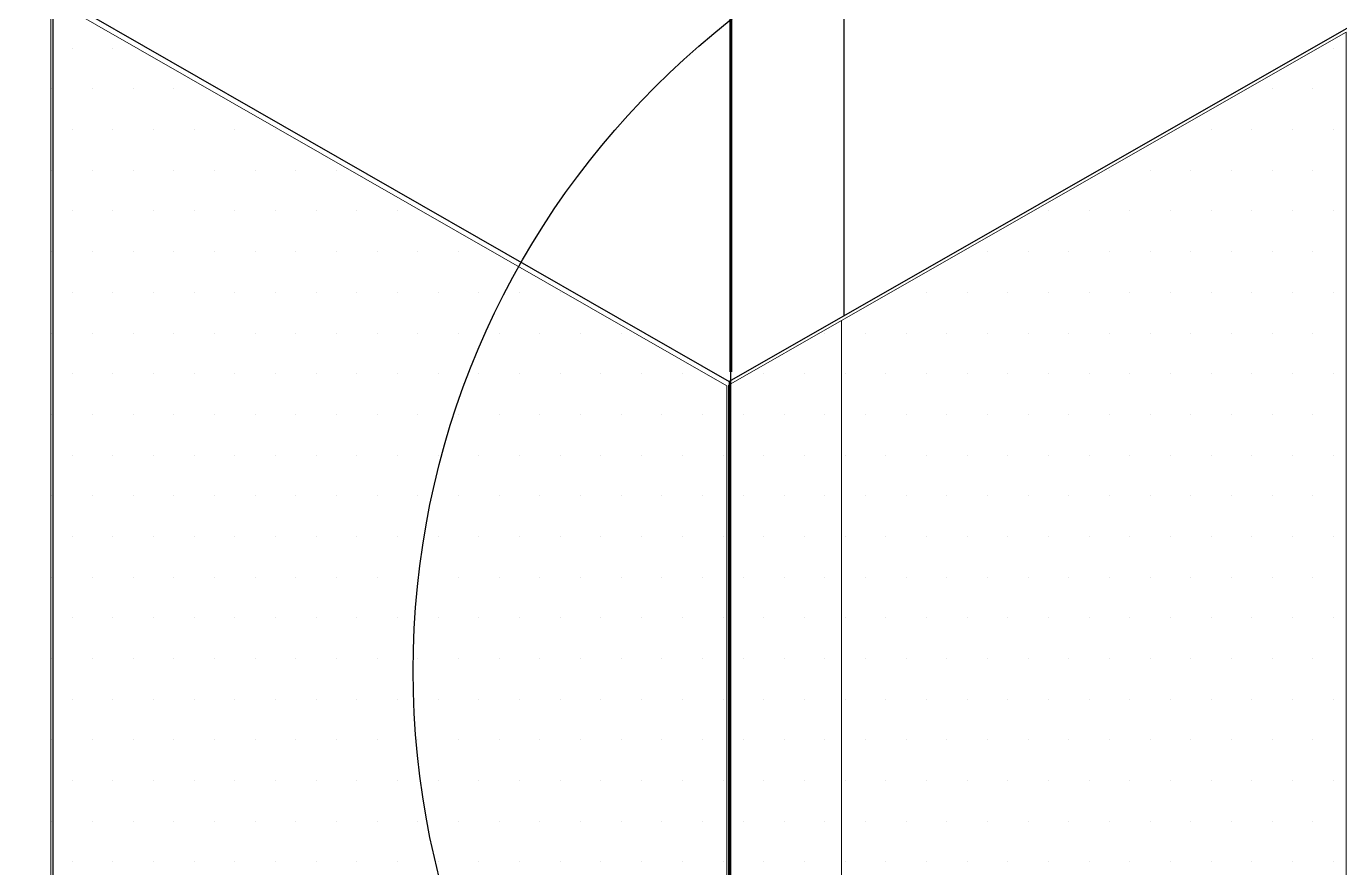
# Model space of a CAD drawing. Header units: inches. Extents: x -24 to 76, y -57 to 19.
# Drawn here: x 4.074 to 4.679, y 10.126 to 10.514 of the extents above; entities that cross this region are included whole.
import ezdxf

# ---------------------------------------------------------------- set-up
doc = ezdxf.new("R2010")
doc.units = ezdxf.units.IN
doc.header["$MEASUREMENT"] = 0
for name, color, linetype, lineweight in [('.ATI-HATCH', 7, 'Continuous', 0), ('G-ANNO-TTLB', 7, 'Continuous', 0), ('TYVEK', 7, 'Continuous', 0)]:
    doc.layers.add(name, color=color, linetype=linetype, lineweight=lineweight)

# ---------------------------------------------------------------- blocks, each defined once
blk = doc.blocks.new('Block_493')
at = {"layer": '.ATI-HATCH'}
for points, knots in [([(4.40934, 9.94754), (4.40934, 9.94754), (4.40125, 9.95503), (4.40125, 9.95503), (4.40125, 9.95503), (4.39761, 9.95714), (4.39761, 9.95714), (4.39761, 9.95714), (4.39761, 9.96313), (4.39761, 9.96313), (4.39761, 9.96313), (4.39686, 9.96918), (4.39686, 9.96918), (4.39686, 9.96918), (4.39686, 10.34804), (4.39686, 10.34804), (4.39686, 10.34804), (4.08529, 10.52667), (4.08529, 10.52667), (4.08529, 10.52667), (4.08529, 9.92103), (4.08529, 9.92103), (4.08529, 9.92103), (4.21011, 9.70463), (4.21011, 9.70463), (4.21011, 9.70463), (4.76972, 9.3809), (4.76972, 9.3809), (4.76972, 9.3809), (4.76972, 9.73907), (4.76972, 9.73907), (4.76972, 9.73907), (4.40934, 9.94754), (4.40934, 9.94754)], [0, 0, 0, 0, 1, 1, 1, 2, 2, 2, 3, 3, 3, 4, 4, 4, 5, 5, 5, 6, 6, 6, 7, 7, 7, 8, 8, 8, 9, 9, 9, 10, 10, 10, 11, 11, 11, 11]), ([(4.68229, 10.3379), (4.68229, 10.3379), (4.68229, 10.51117), (4.68229, 10.51117), (4.68229, 10.51117), (4.44975, 10.37827), (4.44975, 10.37827), (4.44975, 10.37827), (4.44975, 9.98694), (4.44975, 9.98694), (4.44975, 9.98694), (4.68229, 10.1212), (4.68229, 10.1212), (4.68229, 10.1212), (4.68229, 10.2279), (4.68229, 10.2279), (4.68229, 10.2279), (4.68229, 10.3379), (4.68229, 10.3379)], [0, 0, 0, 0, 1, 1, 1, 2, 2, 2, 3, 3, 3, 4, 4, 4, 5, 5, 5, 6, 6, 6, 6]), ([(4.44975, 10.37827), (4.44975, 10.37827), (4.39761, 10.34847), (4.39761, 10.34847), (4.39761, 10.34847), (4.39761, 9.96313), (4.39761, 9.96313), (4.39761, 9.96313), (4.39941, 9.95818), (4.39941, 9.95818), (4.39941, 9.95818), (4.44975, 9.98694), (4.44975, 9.98694), (4.44975, 9.98694), (4.44975, 10.37827), (4.44975, 10.37827)], [0, 0, 0, 0, 1, 1, 1, 2, 2, 2, 3, 3, 3, 4, 4, 4, 5, 5, 5, 5])]:
    blk.add_open_spline(points, degree=3, knots=knots, dxfattribs=at)
at = {"layer": '.ATI-HATCH', "color": 243, "lineweight": 0, "true_color": 0xcc667f}
for points in [[(4.09512, 10.50369), (4.09512, 10.50369), (4.09512, 10.50369), (4.09512, 10.50369)], [(4.11387, 10.50369), (4.11387, 10.50369), (4.11387, 10.50369), (4.11387, 10.50369)], [(4.67637, 10.50369), (4.67637, 10.50369), (4.67637, 10.50369), (4.67637, 10.50369)], [(4.08575, 10.48494), (4.08575, 10.48494), (4.08575, 10.48494), (4.08575, 10.48494)], [(4.1045, 10.48494), (4.1045, 10.48494), (4.1045, 10.48494), (4.1045, 10.48494)], [(4.12325, 10.48494), (4.12325, 10.48494), (4.12325, 10.48494), (4.12325, 10.48494)], [(4.142, 10.48494), (4.142, 10.48494), (4.142, 10.48494), (4.142, 10.48494)], [(4.64825, 10.48494), (4.64825, 10.48494), (4.64825, 10.48494), (4.64825, 10.48494)], [(4.667, 10.48494), (4.667, 10.48494), (4.667, 10.48494), (4.667, 10.48494)], [(4.09512, 10.46619), (4.09512, 10.46619), (4.09512, 10.46619), (4.09512, 10.46619)], [(4.11387, 10.46619), (4.11387, 10.46619), (4.11387, 10.46619), (4.11387, 10.46619)], [(4.13262, 10.46619), (4.13262, 10.46619), (4.13262, 10.46619), (4.13262, 10.46619)], [(4.15137, 10.46619), (4.15137, 10.46619), (4.15137, 10.46619), (4.15137, 10.46619)], [(4.17012, 10.46619), (4.17012, 10.46619), (4.17012, 10.46619), (4.17012, 10.46619)], [(4.18887, 10.46619), (4.18887, 10.46619), (4.18887, 10.46619), (4.18887, 10.46619)], [(4.62012, 10.46619), (4.62012, 10.46619), (4.62012, 10.46619), (4.62012, 10.46619)], [(4.63887, 10.46619), (4.63887, 10.46619), (4.63887, 10.46619), (4.63887, 10.46619)], [(4.65762, 10.46619), (4.65762, 10.46619), (4.65762, 10.46619), (4.65762, 10.46619)], [(4.67637, 10.46619), (4.67637, 10.46619), (4.67637, 10.46619), (4.67637, 10.46619)], [(4.08575, 10.44744), (4.08575, 10.44744), (4.08575, 10.44744), (4.08575, 10.44744)], [(4.1045, 10.44744), (4.1045, 10.44744), (4.1045, 10.44744), (4.1045, 10.44744)], [(4.12325, 10.44744), (4.12325, 10.44744), (4.12325, 10.44744), (4.12325, 10.44744)], [(4.142, 10.44744), (4.142, 10.44744), (4.142, 10.44744), (4.142, 10.44744)], [(4.16075, 10.44744), (4.16075, 10.44744), (4.16075, 10.44744), (4.16075, 10.44744)], [(4.1795, 10.44744), (4.1795, 10.44744), (4.1795, 10.44744), (4.1795, 10.44744)], [(4.19825, 10.44744), (4.19825, 10.44744), (4.19825, 10.44744), (4.19825, 10.44744)], [(4.217, 10.44744), (4.217, 10.44744), (4.217, 10.44744), (4.217, 10.44744)], [(4.57325, 10.44744), (4.57325, 10.44744), (4.57325, 10.44744), (4.57325, 10.44744)], [(4.592, 10.44744), (4.592, 10.44744), (4.592, 10.44744), (4.592, 10.44744)], [(4.61075, 10.44744), (4.61075, 10.44744), (4.61075, 10.44744), (4.61075, 10.44744)], [(4.6295, 10.44744), (4.6295, 10.44744), (4.6295, 10.44744), (4.6295, 10.44744)], [(4.64825, 10.44744), (4.64825, 10.44744), (4.64825, 10.44744), (4.64825, 10.44744)], [(4.667, 10.44744), (4.667, 10.44744), (4.667, 10.44744), (4.667, 10.44744)], [(4.09512, 10.42869), (4.09512, 10.42869), (4.09512, 10.42869), (4.09512, 10.42869)], [(4.11387, 10.42869), (4.11387, 10.42869), (4.11387, 10.42869), (4.11387, 10.42869)], [(4.13262, 10.42869), (4.13262, 10.42869), (4.13262, 10.42869), (4.13262, 10.42869)], [(4.15137, 10.42869), (4.15137, 10.42869), (4.15137, 10.42869), (4.15137, 10.42869)], [(4.17012, 10.42869), (4.17012, 10.42869), (4.17012, 10.42869), (4.17012, 10.42869)], [(4.18887, 10.42869), (4.18887, 10.42869), (4.18887, 10.42869), (4.18887, 10.42869)], [(4.20762, 10.42869), (4.20762, 10.42869), (4.20762, 10.42869), (4.20762, 10.42869)], [(4.22637, 10.42869), (4.22637, 10.42869), (4.22637, 10.42869), (4.22637, 10.42869)], [(4.24512, 10.42869), (4.24512, 10.42869), (4.24512, 10.42869), (4.24512, 10.42869)], [(4.54512, 10.42869), (4.54512, 10.42869), (4.54512, 10.42869), (4.54512, 10.42869)], [(4.56387, 10.42869), (4.56387, 10.42869), (4.56387, 10.42869), (4.56387, 10.42869)], [(4.58262, 10.42869), (4.58262, 10.42869), (4.58262, 10.42869), (4.58262, 10.42869)], [(4.60137, 10.42869), (4.60137, 10.42869), (4.60137, 10.42869), (4.60137, 10.42869)], [(4.62012, 10.42869), (4.62012, 10.42869), (4.62012, 10.42869), (4.62012, 10.42869)], [(4.63887, 10.42869), (4.63887, 10.42869), (4.63887, 10.42869), (4.63887, 10.42869)], [(4.65762, 10.42869), (4.65762, 10.42869), (4.65762, 10.42869), (4.65762, 10.42869)], [(4.67637, 10.42869), (4.67637, 10.42869), (4.67637, 10.42869), (4.67637, 10.42869)], [(4.08575, 10.40994), (4.08575, 10.40994), (4.08575, 10.40994), (4.08575, 10.40994)], [(4.1045, 10.40994), (4.1045, 10.40994), (4.1045, 10.40994), (4.1045, 10.40994)], [(4.12325, 10.40994), (4.12325, 10.40994), (4.12325, 10.40994), (4.12325, 10.40994)], [(4.142, 10.40994), (4.142, 10.40994), (4.142, 10.40994), (4.142, 10.40994)], [(4.16075, 10.40994), (4.16075, 10.40994), (4.16075, 10.40994), (4.16075, 10.40994)], [(4.1795, 10.40994), (4.1795, 10.40994), (4.1795, 10.40994), (4.1795, 10.40994)], [(4.19825, 10.40994), (4.19825, 10.40994), (4.19825, 10.40994), (4.19825, 10.40994)], [(4.217, 10.40994), (4.217, 10.40994), (4.217, 10.40994), (4.217, 10.40994)], [(4.23575, 10.40994), (4.23575, 10.40994), (4.23575, 10.40994), (4.23575, 10.40994)], [(4.2545, 10.40994), (4.2545, 10.40994), (4.2545, 10.40994), (4.2545, 10.40994)], [(4.27325, 10.40994), (4.27325, 10.40994), (4.27325, 10.40994), (4.27325, 10.40994)], [(4.517, 10.40994), (4.517, 10.40994), (4.517, 10.40994), (4.517, 10.40994)], [(4.53575, 10.40994), (4.53575, 10.40994), (4.53575, 10.40994), (4.53575, 10.40994)], [(4.5545, 10.40994), (4.5545, 10.40994), (4.5545, 10.40994), (4.5545, 10.40994)], [(4.57325, 10.40994), (4.57325, 10.40994), (4.57325, 10.40994), (4.57325, 10.40994)], [(4.592, 10.40994), (4.592, 10.40994), (4.592, 10.40994), (4.592, 10.40994)], [(4.61075, 10.40994), (4.61075, 10.40994), (4.61075, 10.40994), (4.61075, 10.40994)], [(4.6295, 10.40994), (4.6295, 10.40994), (4.6295, 10.40994), (4.6295, 10.40994)], [(4.64825, 10.40994), (4.64825, 10.40994), (4.64825, 10.40994), (4.64825, 10.40994)], [(4.667, 10.40994), (4.667, 10.40994), (4.667, 10.40994), (4.667, 10.40994)], [(4.09512, 10.39119), (4.09512, 10.39119), (4.09512, 10.39119), (4.09512, 10.39119)], [(4.11387, 10.39119), (4.11387, 10.39119), (4.11387, 10.39119), (4.11387, 10.39119)], [(4.13262, 10.39119), (4.13262, 10.39119), (4.13262, 10.39119), (4.13262, 10.39119)], [(4.15137, 10.39119), (4.15137, 10.39119), (4.15137, 10.39119), (4.15137, 10.39119)], [(4.17012, 10.39119), (4.17012, 10.39119), (4.17012, 10.39119), (4.17012, 10.39119)], [(4.18887, 10.39119), (4.18887, 10.39119), (4.18887, 10.39119), (4.18887, 10.39119)], [(4.20762, 10.39119), (4.20762, 10.39119), (4.20762, 10.39119), (4.20762, 10.39119)], [(4.22637, 10.39119), (4.22637, 10.39119), (4.22637, 10.39119), (4.22637, 10.39119)], [(4.24512, 10.39119), (4.24512, 10.39119), (4.24512, 10.39119), (4.24512, 10.39119)], [(4.26387, 10.39119), (4.26387, 10.39119), (4.26387, 10.39119), (4.26387, 10.39119)], [(4.28262, 10.39119), (4.28262, 10.39119), (4.28262, 10.39119), (4.28262, 10.39119)], [(4.30137, 10.39119), (4.30137, 10.39119), (4.30137, 10.39119), (4.30137, 10.39119)], [(4.32012, 10.39119), (4.32012, 10.39119), (4.32012, 10.39119), (4.32012, 10.39119)], [(4.48887, 10.39119), (4.48887, 10.39119), (4.48887, 10.39119), (4.48887, 10.39119)], [(4.50762, 10.39119), (4.50762, 10.39119), (4.50762, 10.39119), (4.50762, 10.39119)], [(4.52637, 10.39119), (4.52637, 10.39119), (4.52637, 10.39119), (4.52637, 10.39119)], [(4.54512, 10.39119), (4.54512, 10.39119), (4.54512, 10.39119), (4.54512, 10.39119)], [(4.56387, 10.39119), (4.56387, 10.39119), (4.56387, 10.39119), (4.56387, 10.39119)], [(4.58262, 10.39119), (4.58262, 10.39119), (4.58262, 10.39119), (4.58262, 10.39119)], [(4.60137, 10.39119), (4.60137, 10.39119), (4.60137, 10.39119), (4.60137, 10.39119)], [(4.62012, 10.39119), (4.62012, 10.39119), (4.62012, 10.39119), (4.62012, 10.39119)], [(4.63887, 10.39119), (4.63887, 10.39119), (4.63887, 10.39119), (4.63887, 10.39119)], [(4.65762, 10.39119), (4.65762, 10.39119), (4.65762, 10.39119), (4.65762, 10.39119)], [(4.67637, 10.39119), (4.67637, 10.39119), (4.67637, 10.39119), (4.67637, 10.39119)], [(4.08575, 10.37244), (4.08575, 10.37244), (4.08575, 10.37244), (4.08575, 10.37244)], [(4.1045, 10.37244), (4.1045, 10.37244), (4.1045, 10.37244), (4.1045, 10.37244)], [(4.12325, 10.37244), (4.12325, 10.37244), (4.12325, 10.37244), (4.12325, 10.37244)], [(4.142, 10.37244), (4.142, 10.37244), (4.142, 10.37244), (4.142, 10.37244)], [(4.16075, 10.37244), (4.16075, 10.37244), (4.16075, 10.37244), (4.16075, 10.37244)], [(4.1795, 10.37244), (4.1795, 10.37244), (4.1795, 10.37244), (4.1795, 10.37244)], [(4.19825, 10.37244), (4.19825, 10.37244), (4.19825, 10.37244), (4.19825, 10.37244)], [(4.217, 10.37244), (4.217, 10.37244), (4.217, 10.37244), (4.217, 10.37244)], [(4.23575, 10.37244), (4.23575, 10.37244), (4.23575, 10.37244), (4.23575, 10.37244)], [(4.2545, 10.37244), (4.2545, 10.37244), (4.2545, 10.37244), (4.2545, 10.37244)], [(4.27325, 10.37244), (4.27325, 10.37244), (4.27325, 10.37244), (4.27325, 10.37244)], [(4.292, 10.37244), (4.292, 10.37244), (4.292, 10.37244), (4.292, 10.37244)], [(4.31075, 10.37244), (4.31075, 10.37244), (4.31075, 10.37244), (4.31075, 10.37244)], [(4.3295, 10.37244), (4.3295, 10.37244), (4.3295, 10.37244), (4.3295, 10.37244)], [(4.34825, 10.37244), (4.34825, 10.37244), (4.34825, 10.37244), (4.34825, 10.37244)], [(4.442, 10.37244), (4.442, 10.37244), (4.442, 10.37244), (4.442, 10.37244)], [(4.46075, 10.37244), (4.46075, 10.37244), (4.46075, 10.37244), (4.46075, 10.37244)], [(4.4795, 10.37244), (4.4795, 10.37244), (4.4795, 10.37244), (4.4795, 10.37244)], [(4.49825, 10.37244), (4.49825, 10.37244), (4.49825, 10.37244), (4.49825, 10.37244)], [(4.517, 10.37244), (4.517, 10.37244), (4.517, 10.37244), (4.517, 10.37244)], [(4.53575, 10.37244), (4.53575, 10.37244), (4.53575, 10.37244), (4.53575, 10.37244)], [(4.5545, 10.37244), (4.5545, 10.37244), (4.5545, 10.37244), (4.5545, 10.37244)], [(4.57325, 10.37244), (4.57325, 10.37244), (4.57325, 10.37244), (4.57325, 10.37244)], [(4.592, 10.37244), (4.592, 10.37244), (4.592, 10.37244), (4.592, 10.37244)], [(4.61075, 10.37244), (4.61075, 10.37244), (4.61075, 10.37244), (4.61075, 10.37244)], [(4.6295, 10.37244), (4.6295, 10.37244), (4.6295, 10.37244), (4.6295, 10.37244)], [(4.64825, 10.37244), (4.64825, 10.37244), (4.64825, 10.37244), (4.64825, 10.37244)], [(4.667, 10.37244), (4.667, 10.37244), (4.667, 10.37244), (4.667, 10.37244)], [(4.09512, 10.35369), (4.09512, 10.35369), (4.09512, 10.35369), (4.09512, 10.35369)], [(4.11387, 10.35369), (4.11387, 10.35369), (4.11387, 10.35369), (4.11387, 10.35369)], [(4.13262, 10.35369), (4.13262, 10.35369), (4.13262, 10.35369), (4.13262, 10.35369)], [(4.15137, 10.35369), (4.15137, 10.35369), (4.15137, 10.35369), (4.15137, 10.35369)], [(4.17012, 10.35369), (4.17012, 10.35369), (4.17012, 10.35369), (4.17012, 10.35369)], [(4.18887, 10.35369), (4.18887, 10.35369), (4.18887, 10.35369), (4.18887, 10.35369)], [(4.20762, 10.35369), (4.20762, 10.35369), (4.20762, 10.35369), (4.20762, 10.35369)], [(4.22637, 10.35369), (4.22637, 10.35369), (4.22637, 10.35369), (4.22637, 10.35369)], [(4.24512, 10.35369), (4.24512, 10.35369), (4.24512, 10.35369), (4.24512, 10.35369)], [(4.26387, 10.35369), (4.26387, 10.35369), (4.26387, 10.35369), (4.26387, 10.35369)], [(4.28262, 10.35369), (4.28262, 10.35369), (4.28262, 10.35369), (4.28262, 10.35369)], [(4.30137, 10.35369), (4.30137, 10.35369), (4.30137, 10.35369), (4.30137, 10.35369)], [(4.32012, 10.35369), (4.32012, 10.35369), (4.32012, 10.35369), (4.32012, 10.35369)], [(4.33887, 10.35369), (4.33887, 10.35369), (4.33887, 10.35369), (4.33887, 10.35369)], [(4.35762, 10.35369), (4.35762, 10.35369), (4.35762, 10.35369), (4.35762, 10.35369)], [(4.37637, 10.35369), (4.37637, 10.35369), (4.37637, 10.35369), (4.37637, 10.35369)], [(4.41387, 10.35369), (4.41387, 10.35369), (4.41387, 10.35369), (4.41387, 10.35369)], [(4.43262, 10.35369), (4.43262, 10.35369), (4.43262, 10.35369), (4.43262, 10.35369)], [(4.45137, 10.35369), (4.45137, 10.35369), (4.45137, 10.35369), (4.45137, 10.35369)], [(4.47012, 10.35369), (4.47012, 10.35369), (4.47012, 10.35369), (4.47012, 10.35369)], [(4.48887, 10.35369), (4.48887, 10.35369), (4.48887, 10.35369), (4.48887, 10.35369)], [(4.50762, 10.35369), (4.50762, 10.35369), (4.50762, 10.35369), (4.50762, 10.35369)], [(4.52637, 10.35369), (4.52637, 10.35369), (4.52637, 10.35369), (4.52637, 10.35369)], [(4.54512, 10.35369), (4.54512, 10.35369), (4.54512, 10.35369), (4.54512, 10.35369)], [(4.56387, 10.35369), (4.56387, 10.35369), (4.56387, 10.35369), (4.56387, 10.35369)], [(4.58262, 10.35369), (4.58262, 10.35369), (4.58262, 10.35369), (4.58262, 10.35369)], [(4.60137, 10.35369), (4.60137, 10.35369), (4.60137, 10.35369), (4.60137, 10.35369)], [(4.62012, 10.35369), (4.62012, 10.35369), (4.62012, 10.35369), (4.62012, 10.35369)], [(4.63887, 10.35369), (4.63887, 10.35369), (4.63887, 10.35369), (4.63887, 10.35369)], [(4.65762, 10.35369), (4.65762, 10.35369), (4.65762, 10.35369), (4.65762, 10.35369)], [(4.67637, 10.35369), (4.67637, 10.35369), (4.67637, 10.35369), (4.67637, 10.35369)], [(4.08575, 10.33494), (4.08575, 10.33494), (4.08575, 10.33494), (4.08575, 10.33494)], [(4.1045, 10.33494), (4.1045, 10.33494), (4.1045, 10.33494), (4.1045, 10.33494)], [(4.12325, 10.33494), (4.12325, 10.33494), (4.12325, 10.33494), (4.12325, 10.33494)], [(4.142, 10.33494), (4.142, 10.33494), (4.142, 10.33494), (4.142, 10.33494)], [(4.16075, 10.33494), (4.16075, 10.33494), (4.16075, 10.33494), (4.16075, 10.33494)], [(4.1795, 10.33494), (4.1795, 10.33494), (4.1795, 10.33494), (4.1795, 10.33494)], [(4.19825, 10.33494), (4.19825, 10.33494), (4.19825, 10.33494), (4.19825, 10.33494)], [(4.217, 10.33494), (4.217, 10.33494), (4.217, 10.33494), (4.217, 10.33494)], [(4.23575, 10.33494), (4.23575, 10.33494), (4.23575, 10.33494), (4.23575, 10.33494)], [(4.2545, 10.33494), (4.2545, 10.33494), (4.2545, 10.33494), (4.2545, 10.33494)], [(4.27325, 10.33494), (4.27325, 10.33494), (4.27325, 10.33494), (4.27325, 10.33494)], [(4.292, 10.33494), (4.292, 10.33494), (4.292, 10.33494), (4.292, 10.33494)], [(4.31075, 10.33494), (4.31075, 10.33494), (4.31075, 10.33494), (4.31075, 10.33494)], [(4.3295, 10.33494), (4.3295, 10.33494), (4.3295, 10.33494), (4.3295, 10.33494)], [(4.34825, 10.33494), (4.34825, 10.33494), (4.34825, 10.33494), (4.34825, 10.33494)], [(4.367, 10.33494), (4.367, 10.33494), (4.367, 10.33494), (4.367, 10.33494)], [(4.38575, 10.33494), (4.38575, 10.33494), (4.38575, 10.33494), (4.38575, 10.33494)], [(4.4045, 10.33494), (4.4045, 10.33494), (4.4045, 10.33494), (4.4045, 10.33494)], [(4.42325, 10.33494), (4.42325, 10.33494), (4.42325, 10.33494), (4.42325, 10.33494)], [(4.442, 10.33494), (4.442, 10.33494), (4.442, 10.33494), (4.442, 10.33494)], [(4.46075, 10.33494), (4.46075, 10.33494), (4.46075, 10.33494), (4.46075, 10.33494)], [(4.4795, 10.33494), (4.4795, 10.33494), (4.4795, 10.33494), (4.4795, 10.33494)], [(4.49825, 10.33494), (4.49825, 10.33494), (4.49825, 10.33494), (4.49825, 10.33494)], [(4.517, 10.33494), (4.517, 10.33494), (4.517, 10.33494), (4.517, 10.33494)], [(4.53575, 10.33494), (4.53575, 10.33494), (4.53575, 10.33494), (4.53575, 10.33494)], [(4.5545, 10.33494), (4.5545, 10.33494), (4.5545, 10.33494), (4.5545, 10.33494)], [(4.57325, 10.33494), (4.57325, 10.33494), (4.57325, 10.33494), (4.57325, 10.33494)], [(4.592, 10.33494), (4.592, 10.33494), (4.592, 10.33494), (4.592, 10.33494)], [(4.61075, 10.33494), (4.61075, 10.33494), (4.61075, 10.33494), (4.61075, 10.33494)], [(4.6295, 10.33494), (4.6295, 10.33494), (4.6295, 10.33494), (4.6295, 10.33494)], [(4.64825, 10.33494), (4.64825, 10.33494), (4.64825, 10.33494), (4.64825, 10.33494)], [(4.667, 10.33494), (4.667, 10.33494), (4.667, 10.33494), (4.667, 10.33494)], [(4.09512, 10.31619), (4.09512, 10.31619), (4.09512, 10.31619), (4.09512, 10.31619)], [(4.11387, 10.31619), (4.11387, 10.31619), (4.11387, 10.31619), (4.11387, 10.31619)], [(4.13262, 10.31619), (4.13262, 10.31619), (4.13262, 10.31619), (4.13262, 10.31619)], [(4.15137, 10.31619), (4.15137, 10.31619), (4.15137, 10.31619), (4.15137, 10.31619)], [(4.17012, 10.31619), (4.17012, 10.31619), (4.17012, 10.31619), (4.17012, 10.31619)], [(4.18887, 10.31619), (4.18887, 10.31619), (4.18887, 10.31619), (4.18887, 10.31619)], [(4.20762, 10.31619), (4.20762, 10.31619), (4.20762, 10.31619), (4.20762, 10.31619)], [(4.22637, 10.31619), (4.22637, 10.31619), (4.22637, 10.31619), (4.22637, 10.31619)], [(4.24512, 10.31619), (4.24512, 10.31619), (4.24512, 10.31619), (4.24512, 10.31619)], [(4.26387, 10.31619), (4.26387, 10.31619), (4.26387, 10.31619), (4.26387, 10.31619)], [(4.28262, 10.31619), (4.28262, 10.31619), (4.28262, 10.31619), (4.28262, 10.31619)], [(4.30137, 10.31619), (4.30137, 10.31619), (4.30137, 10.31619), (4.30137, 10.31619)], [(4.32012, 10.31619), (4.32012, 10.31619), (4.32012, 10.31619), (4.32012, 10.31619)], [(4.33887, 10.31619), (4.33887, 10.31619), (4.33887, 10.31619), (4.33887, 10.31619)], [(4.35762, 10.31619), (4.35762, 10.31619), (4.35762, 10.31619), (4.35762, 10.31619)], [(4.37637, 10.31619), (4.37637, 10.31619), (4.37637, 10.31619), (4.37637, 10.31619)], [(4.39512, 10.31619), (4.39512, 10.31619), (4.39512, 10.31619), (4.39512, 10.31619)], [(4.41387, 10.31619), (4.41387, 10.31619), (4.41387, 10.31619), (4.41387, 10.31619)], [(4.43262, 10.31619), (4.43262, 10.31619), (4.43262, 10.31619), (4.43262, 10.31619)], [(4.45137, 10.31619), (4.45137, 10.31619), (4.45137, 10.31619), (4.45137, 10.31619)], [(4.47012, 10.31619), (4.47012, 10.31619), (4.47012, 10.31619), (4.47012, 10.31619)], [(4.48887, 10.31619), (4.48887, 10.31619), (4.48887, 10.31619), (4.48887, 10.31619)], [(4.50762, 10.31619), (4.50762, 10.31619), (4.50762, 10.31619), (4.50762, 10.31619)], [(4.52637, 10.31619), (4.52637, 10.31619), (4.52637, 10.31619), (4.52637, 10.31619)], [(4.54512, 10.31619), (4.54512, 10.31619), (4.54512, 10.31619), (4.54512, 10.31619)], [(4.56387, 10.31619), (4.56387, 10.31619), (4.56387, 10.31619), (4.56387, 10.31619)], [(4.58262, 10.31619), (4.58262, 10.31619), (4.58262, 10.31619), (4.58262, 10.31619)], [(4.60137, 10.31619), (4.60137, 10.31619), (4.60137, 10.31619), (4.60137, 10.31619)], [(4.62012, 10.31619), (4.62012, 10.31619), (4.62012, 10.31619), (4.62012, 10.31619)], [(4.63887, 10.31619), (4.63887, 10.31619), (4.63887, 10.31619), (4.63887, 10.31619)], [(4.65762, 10.31619), (4.65762, 10.31619), (4.65762, 10.31619), (4.65762, 10.31619)], [(4.67637, 10.31619), (4.67637, 10.31619), (4.67637, 10.31619), (4.67637, 10.31619)], [(4.08575, 10.29744), (4.08575, 10.29744), (4.08575, 10.29744), (4.08575, 10.29744)], [(4.1045, 10.29744), (4.1045, 10.29744), (4.1045, 10.29744), (4.1045, 10.29744)], [(4.12325, 10.29744), (4.12325, 10.29744), (4.12325, 10.29744), (4.12325, 10.29744)], [(4.142, 10.29744), (4.142, 10.29744), (4.142, 10.29744), (4.142, 10.29744)], [(4.16075, 10.29744), (4.16075, 10.29744), (4.16075, 10.29744), (4.16075, 10.29744)], [(4.1795, 10.29744), (4.1795, 10.29744), (4.1795, 10.29744), (4.1795, 10.29744)], [(4.19825, 10.29744), (4.19825, 10.29744), (4.19825, 10.29744), (4.19825, 10.29744)], [(4.217, 10.29744), (4.217, 10.29744), (4.217, 10.29744), (4.217, 10.29744)], [(4.23575, 10.29744), (4.23575, 10.29744), (4.23575, 10.29744), (4.23575, 10.29744)], [(4.2545, 10.29744), (4.2545, 10.29744), (4.2545, 10.29744), (4.2545, 10.29744)], [(4.27325, 10.29744), (4.27325, 10.29744), (4.27325, 10.29744), (4.27325, 10.29744)], [(4.292, 10.29744), (4.292, 10.29744), (4.292, 10.29744), (4.292, 10.29744)], [(4.31075, 10.29744), (4.31075, 10.29744), (4.31075, 10.29744), (4.31075, 10.29744)], [(4.3295, 10.29744), (4.3295, 10.29744), (4.3295, 10.29744), (4.3295, 10.29744)], [(4.34825, 10.29744), (4.34825, 10.29744), (4.34825, 10.29744), (4.34825, 10.29744)], [(4.367, 10.29744), (4.367, 10.29744), (4.367, 10.29744), (4.367, 10.29744)], [(4.38575, 10.29744), (4.38575, 10.29744), (4.38575, 10.29744), (4.38575, 10.29744)], [(4.4045, 10.29744), (4.4045, 10.29744), (4.4045, 10.29744), (4.4045, 10.29744)], [(4.42325, 10.29744), (4.42325, 10.29744), (4.42325, 10.29744), (4.42325, 10.29744)], [(4.442, 10.29744), (4.442, 10.29744), (4.442, 10.29744), (4.442, 10.29744)], [(4.46075, 10.29744), (4.46075, 10.29744), (4.46075, 10.29744), (4.46075, 10.29744)], [(4.4795, 10.29744), (4.4795, 10.29744), (4.4795, 10.29744), (4.4795, 10.29744)], [(4.49825, 10.29744), (4.49825, 10.29744), (4.49825, 10.29744), (4.49825, 10.29744)], [(4.517, 10.29744), (4.517, 10.29744), (4.517, 10.29744), (4.517, 10.29744)], [(4.53575, 10.29744), (4.53575, 10.29744), (4.53575, 10.29744), (4.53575, 10.29744)], [(4.5545, 10.29744), (4.5545, 10.29744), (4.5545, 10.29744), (4.5545, 10.29744)], [(4.57325, 10.29744), (4.57325, 10.29744), (4.57325, 10.29744), (4.57325, 10.29744)], [(4.592, 10.29744), (4.592, 10.29744), (4.592, 10.29744), (4.592, 10.29744)], [(4.61075, 10.29744), (4.61075, 10.29744), (4.61075, 10.29744), (4.61075, 10.29744)], [(4.6295, 10.29744), (4.6295, 10.29744), (4.6295, 10.29744), (4.6295, 10.29744)], [(4.64825, 10.29744), (4.64825, 10.29744), (4.64825, 10.29744), (4.64825, 10.29744)], [(4.667, 10.29744), (4.667, 10.29744), (4.667, 10.29744), (4.667, 10.29744)], [(4.09512, 10.27869), (4.09512, 10.27869), (4.09512, 10.27869), (4.09512, 10.27869)], [(4.11387, 10.27869), (4.11387, 10.27869), (4.11387, 10.27869), (4.11387, 10.27869)], [(4.13262, 10.27869), (4.13262, 10.27869), (4.13262, 10.27869), (4.13262, 10.27869)], [(4.15137, 10.27869), (4.15137, 10.27869), (4.15137, 10.27869), (4.15137, 10.27869)], [(4.17012, 10.27869), (4.17012, 10.27869), (4.17012, 10.27869), (4.17012, 10.27869)], [(4.18887, 10.27869), (4.18887, 10.27869), (4.18887, 10.27869), (4.18887, 10.27869)], [(4.20762, 10.27869), (4.20762, 10.27869), (4.20762, 10.27869), (4.20762, 10.27869)], [(4.22637, 10.27869), (4.22637, 10.27869), (4.22637, 10.27869), (4.22637, 10.27869)], [(4.24512, 10.27869), (4.24512, 10.27869), (4.24512, 10.27869), (4.24512, 10.27869)], [(4.26387, 10.27869), (4.26387, 10.27869), (4.26387, 10.27869), (4.26387, 10.27869)], [(4.28262, 10.27869), (4.28262, 10.27869), (4.28262, 10.27869), (4.28262, 10.27869)], [(4.30137, 10.27869), (4.30137, 10.27869), (4.30137, 10.27869), (4.30137, 10.27869)], [(4.32012, 10.27869), (4.32012, 10.27869), (4.32012, 10.27869), (4.32012, 10.27869)], [(4.33887, 10.27869), (4.33887, 10.27869), (4.33887, 10.27869), (4.33887, 10.27869)], [(4.35762, 10.27869), (4.35762, 10.27869), (4.35762, 10.27869), (4.35762, 10.27869)], [(4.37637, 10.27869), (4.37637, 10.27869), (4.37637, 10.27869), (4.37637, 10.27869)], [(4.39512, 10.27869), (4.39512, 10.27869), (4.39512, 10.27869), (4.39512, 10.27869)], [(4.41387, 10.27869), (4.41387, 10.27869), (4.41387, 10.27869), (4.41387, 10.27869)], [(4.43262, 10.27869), (4.43262, 10.27869), (4.43262, 10.27869), (4.43262, 10.27869)], [(4.45137, 10.27869), (4.45137, 10.27869), (4.45137, 10.27869), (4.45137, 10.27869)], [(4.47012, 10.27869), (4.47012, 10.27869), (4.47012, 10.27869), (4.47012, 10.27869)], [(4.48887, 10.27869), (4.48887, 10.27869), (4.48887, 10.27869), (4.48887, 10.27869)], [(4.50762, 10.27869), (4.50762, 10.27869), (4.50762, 10.27869), (4.50762, 10.27869)], [(4.52637, 10.27869), (4.52637, 10.27869), (4.52637, 10.27869), (4.52637, 10.27869)], [(4.54512, 10.27869), (4.54512, 10.27869), (4.54512, 10.27869), (4.54512, 10.27869)], [(4.56387, 10.27869), (4.56387, 10.27869), (4.56387, 10.27869), (4.56387, 10.27869)], [(4.58262, 10.27869), (4.58262, 10.27869), (4.58262, 10.27869), (4.58262, 10.27869)], [(4.60137, 10.27869), (4.60137, 10.27869), (4.60137, 10.27869), (4.60137, 10.27869)], [(4.62012, 10.27869), (4.62012, 10.27869), (4.62012, 10.27869), (4.62012, 10.27869)], [(4.63887, 10.27869), (4.63887, 10.27869), (4.63887, 10.27869), (4.63887, 10.27869)], [(4.65762, 10.27869), (4.65762, 10.27869), (4.65762, 10.27869), (4.65762, 10.27869)], [(4.67637, 10.27869), (4.67637, 10.27869), (4.67637, 10.27869), (4.67637, 10.27869)], [(4.08575, 10.25994), (4.08575, 10.25994), (4.08575, 10.25994), (4.08575, 10.25994)], [(4.1045, 10.25994), (4.1045, 10.25994), (4.1045, 10.25994), (4.1045, 10.25994)], [(4.12325, 10.25994), (4.12325, 10.25994), (4.12325, 10.25994), (4.12325, 10.25994)], [(4.142, 10.25994), (4.142, 10.25994), (4.142, 10.25994), (4.142, 10.25994)], [(4.16075, 10.25994), (4.16075, 10.25994), (4.16075, 10.25994), (4.16075, 10.25994)], [(4.1795, 10.25994), (4.1795, 10.25994), (4.1795, 10.25994), (4.1795, 10.25994)], [(4.19825, 10.25994), (4.19825, 10.25994), (4.19825, 10.25994), (4.19825, 10.25994)], [(4.217, 10.25994), (4.217, 10.25994), (4.217, 10.25994), (4.217, 10.25994)], [(4.23575, 10.25994), (4.23575, 10.25994), (4.23575, 10.25994), (4.23575, 10.25994)], [(4.2545, 10.25994), (4.2545, 10.25994), (4.2545, 10.25994), (4.2545, 10.25994)], [(4.27325, 10.25994), (4.27325, 10.25994), (4.27325, 10.25994), (4.27325, 10.25994)], [(4.292, 10.25994), (4.292, 10.25994), (4.292, 10.25994), (4.292, 10.25994)], [(4.31075, 10.25994), (4.31075, 10.25994), (4.31075, 10.25994), (4.31075, 10.25994)], [(4.3295, 10.25994), (4.3295, 10.25994), (4.3295, 10.25994), (4.3295, 10.25994)], [(4.34825, 10.25994), (4.34825, 10.25994), (4.34825, 10.25994), (4.34825, 10.25994)], [(4.367, 10.25994), (4.367, 10.25994), (4.367, 10.25994), (4.367, 10.25994)], [(4.38575, 10.25994), (4.38575, 10.25994), (4.38575, 10.25994), (4.38575, 10.25994)], [(4.4045, 10.25994), (4.4045, 10.25994), (4.4045, 10.25994), (4.4045, 10.25994)], [(4.42325, 10.25994), (4.42325, 10.25994), (4.42325, 10.25994), (4.42325, 10.25994)], [(4.442, 10.25994), (4.442, 10.25994), (4.442, 10.25994), (4.442, 10.25994)], [(4.46075, 10.25994), (4.46075, 10.25994), (4.46075, 10.25994), (4.46075, 10.25994)], [(4.4795, 10.25994), (4.4795, 10.25994), (4.4795, 10.25994), (4.4795, 10.25994)], [(4.49825, 10.25994), (4.49825, 10.25994), (4.49825, 10.25994), (4.49825, 10.25994)], [(4.517, 10.25994), (4.517, 10.25994), (4.517, 10.25994), (4.517, 10.25994)], [(4.53575, 10.25994), (4.53575, 10.25994), (4.53575, 10.25994), (4.53575, 10.25994)], [(4.5545, 10.25994), (4.5545, 10.25994), (4.5545, 10.25994), (4.5545, 10.25994)], [(4.57325, 10.25994), (4.57325, 10.25994), (4.57325, 10.25994), (4.57325, 10.25994)], [(4.592, 10.25994), (4.592, 10.25994), (4.592, 10.25994), (4.592, 10.25994)], [(4.61075, 10.25994), (4.61075, 10.25994), (4.61075, 10.25994), (4.61075, 10.25994)], [(4.6295, 10.25994), (4.6295, 10.25994), (4.6295, 10.25994), (4.6295, 10.25994)], [(4.64825, 10.25994), (4.64825, 10.25994), (4.64825, 10.25994), (4.64825, 10.25994)], [(4.667, 10.25994), (4.667, 10.25994), (4.667, 10.25994), (4.667, 10.25994)], [(4.09512, 10.24119), (4.09512, 10.24119), (4.09512, 10.24119), (4.09512, 10.24119)], [(4.11387, 10.24119), (4.11387, 10.24119), (4.11387, 10.24119), (4.11387, 10.24119)], [(4.13262, 10.24119), (4.13262, 10.24119), (4.13262, 10.24119), (4.13262, 10.24119)], [(4.15137, 10.24119), (4.15137, 10.24119), (4.15137, 10.24119), (4.15137, 10.24119)], [(4.17012, 10.24119), (4.17012, 10.24119), (4.17012, 10.24119), (4.17012, 10.24119)], [(4.18887, 10.24119), (4.18887, 10.24119), (4.18887, 10.24119), (4.18887, 10.24119)], [(4.20762, 10.24119), (4.20762, 10.24119), (4.20762, 10.24119), (4.20762, 10.24119)], [(4.22637, 10.24119), (4.22637, 10.24119), (4.22637, 10.24119), (4.22637, 10.24119)], [(4.24512, 10.24119), (4.24512, 10.24119), (4.24512, 10.24119), (4.24512, 10.24119)], [(4.26387, 10.24119), (4.26387, 10.24119), (4.26387, 10.24119), (4.26387, 10.24119)], [(4.28262, 10.24119), (4.28262, 10.24119), (4.28262, 10.24119), (4.28262, 10.24119)], [(4.30137, 10.24119), (4.30137, 10.24119), (4.30137, 10.24119), (4.30137, 10.24119)], [(4.32012, 10.24119), (4.32012, 10.24119), (4.32012, 10.24119), (4.32012, 10.24119)], [(4.33887, 10.24119), (4.33887, 10.24119), (4.33887, 10.24119), (4.33887, 10.24119)], [(4.35762, 10.24119), (4.35762, 10.24119), (4.35762, 10.24119), (4.35762, 10.24119)], [(4.37637, 10.24119), (4.37637, 10.24119), (4.37637, 10.24119), (4.37637, 10.24119)], [(4.39512, 10.24119), (4.39512, 10.24119), (4.39512, 10.24119), (4.39512, 10.24119)], [(4.41387, 10.24119), (4.41387, 10.24119), (4.41387, 10.24119), (4.41387, 10.24119)], [(4.43262, 10.24119), (4.43262, 10.24119), (4.43262, 10.24119), (4.43262, 10.24119)], [(4.45137, 10.24119), (4.45137, 10.24119), (4.45137, 10.24119), (4.45137, 10.24119)], [(4.47012, 10.24119), (4.47012, 10.24119), (4.47012, 10.24119), (4.47012, 10.24119)], [(4.48887, 10.24119), (4.48887, 10.24119), (4.48887, 10.24119), (4.48887, 10.24119)], [(4.50762, 10.24119), (4.50762, 10.24119), (4.50762, 10.24119), (4.50762, 10.24119)], [(4.52637, 10.24119), (4.52637, 10.24119), (4.52637, 10.24119), (4.52637, 10.24119)], [(4.54512, 10.24119), (4.54512, 10.24119), (4.54512, 10.24119), (4.54512, 10.24119)], [(4.56387, 10.24119), (4.56387, 10.24119), (4.56387, 10.24119), (4.56387, 10.24119)], [(4.58262, 10.24119), (4.58262, 10.24119), (4.58262, 10.24119), (4.58262, 10.24119)], [(4.60137, 10.24119), (4.60137, 10.24119), (4.60137, 10.24119), (4.60137, 10.24119)], [(4.62012, 10.24119), (4.62012, 10.24119), (4.62012, 10.24119), (4.62012, 10.24119)], [(4.63887, 10.24119), (4.63887, 10.24119), (4.63887, 10.24119), (4.63887, 10.24119)], [(4.65762, 10.24119), (4.65762, 10.24119), (4.65762, 10.24119), (4.65762, 10.24119)], [(4.67637, 10.24119), (4.67637, 10.24119), (4.67637, 10.24119), (4.67637, 10.24119)], [(4.08575, 10.22244), (4.08575, 10.22244), (4.08575, 10.22244), (4.08575, 10.22244)], [(4.1045, 10.22244), (4.1045, 10.22244), (4.1045, 10.22244), (4.1045, 10.22244)], [(4.12325, 10.22244), (4.12325, 10.22244), (4.12325, 10.22244), (4.12325, 10.22244)], [(4.142, 10.22244), (4.142, 10.22244), (4.142, 10.22244), (4.142, 10.22244)], [(4.16075, 10.22244), (4.16075, 10.22244), (4.16075, 10.22244), (4.16075, 10.22244)], [(4.1795, 10.22244), (4.1795, 10.22244), (4.1795, 10.22244), (4.1795, 10.22244)], [(4.19825, 10.22244), (4.19825, 10.22244), (4.19825, 10.22244), (4.19825, 10.22244)], [(4.217, 10.22244), (4.217, 10.22244), (4.217, 10.22244), (4.217, 10.22244)], [(4.23575, 10.22244), (4.23575, 10.22244), (4.23575, 10.22244), (4.23575, 10.22244)], [(4.2545, 10.22244), (4.2545, 10.22244), (4.2545, 10.22244), (4.2545, 10.22244)], [(4.27325, 10.22244), (4.27325, 10.22244), (4.27325, 10.22244), (4.27325, 10.22244)], [(4.292, 10.22244), (4.292, 10.22244), (4.292, 10.22244), (4.292, 10.22244)], [(4.31075, 10.22244), (4.31075, 10.22244), (4.31075, 10.22244), (4.31075, 10.22244)], [(4.3295, 10.22244), (4.3295, 10.22244), (4.3295, 10.22244), (4.3295, 10.22244)], [(4.34825, 10.22244), (4.34825, 10.22244), (4.34825, 10.22244), (4.34825, 10.22244)], [(4.367, 10.22244), (4.367, 10.22244), (4.367, 10.22244), (4.367, 10.22244)], [(4.38575, 10.22244), (4.38575, 10.22244), (4.38575, 10.22244), (4.38575, 10.22244)], [(4.4045, 10.22244), (4.4045, 10.22244), (4.4045, 10.22244), (4.4045, 10.22244)], [(4.42325, 10.22244), (4.42325, 10.22244), (4.42325, 10.22244), (4.42325, 10.22244)], [(4.442, 10.22244), (4.442, 10.22244), (4.442, 10.22244), (4.442, 10.22244)], [(4.46075, 10.22244), (4.46075, 10.22244), (4.46075, 10.22244), (4.46075, 10.22244)], [(4.4795, 10.22244), (4.4795, 10.22244), (4.4795, 10.22244), (4.4795, 10.22244)], [(4.49825, 10.22244), (4.49825, 10.22244), (4.49825, 10.22244), (4.49825, 10.22244)], [(4.517, 10.22244), (4.517, 10.22244), (4.517, 10.22244), (4.517, 10.22244)], [(4.53575, 10.22244), (4.53575, 10.22244), (4.53575, 10.22244), (4.53575, 10.22244)], [(4.5545, 10.22244), (4.5545, 10.22244), (4.5545, 10.22244), (4.5545, 10.22244)], [(4.57325, 10.22244), (4.57325, 10.22244), (4.57325, 10.22244), (4.57325, 10.22244)], [(4.592, 10.22244), (4.592, 10.22244), (4.592, 10.22244), (4.592, 10.22244)], [(4.61075, 10.22244), (4.61075, 10.22244), (4.61075, 10.22244), (4.61075, 10.22244)], [(4.6295, 10.22244), (4.6295, 10.22244), (4.6295, 10.22244), (4.6295, 10.22244)], [(4.64825, 10.22244), (4.64825, 10.22244), (4.64825, 10.22244), (4.64825, 10.22244)], [(4.667, 10.22244), (4.667, 10.22244), (4.667, 10.22244), (4.667, 10.22244)], [(4.09512, 10.20369), (4.09512, 10.20369), (4.09512, 10.20369), (4.09512, 10.20369)], [(4.11387, 10.20369), (4.11387, 10.20369), (4.11387, 10.20369), (4.11387, 10.20369)], [(4.13262, 10.20369), (4.13262, 10.20369), (4.13262, 10.20369), (4.13262, 10.20369)], [(4.15137, 10.20369), (4.15137, 10.20369), (4.15137, 10.20369), (4.15137, 10.20369)], [(4.17012, 10.20369), (4.17012, 10.20369), (4.17012, 10.20369), (4.17012, 10.20369)], [(4.18887, 10.20369), (4.18887, 10.20369), (4.18887, 10.20369), (4.18887, 10.20369)], [(4.20762, 10.20369), (4.20762, 10.20369), (4.20762, 10.20369), (4.20762, 10.20369)], [(4.22637, 10.20369), (4.22637, 10.20369), (4.22637, 10.20369), (4.22637, 10.20369)], [(4.24512, 10.20369), (4.24512, 10.20369), (4.24512, 10.20369), (4.24512, 10.20369)], [(4.26387, 10.20369), (4.26387, 10.20369), (4.26387, 10.20369), (4.26387, 10.20369)], [(4.28262, 10.20369), (4.28262, 10.20369), (4.28262, 10.20369), (4.28262, 10.20369)], [(4.30137, 10.20369), (4.30137, 10.20369), (4.30137, 10.20369), (4.30137, 10.20369)], [(4.32012, 10.20369), (4.32012, 10.20369), (4.32012, 10.20369), (4.32012, 10.20369)], [(4.33887, 10.20369), (4.33887, 10.20369), (4.33887, 10.20369), (4.33887, 10.20369)], [(4.35762, 10.20369), (4.35762, 10.20369), (4.35762, 10.20369), (4.35762, 10.20369)], [(4.37637, 10.20369), (4.37637, 10.20369), (4.37637, 10.20369), (4.37637, 10.20369)], [(4.39512, 10.20369), (4.39512, 10.20369), (4.39512, 10.20369), (4.39512, 10.20369)], [(4.41387, 10.20369), (4.41387, 10.20369), (4.41387, 10.20369), (4.41387, 10.20369)], [(4.43262, 10.20369), (4.43262, 10.20369), (4.43262, 10.20369), (4.43262, 10.20369)], [(4.45137, 10.20369), (4.45137, 10.20369), (4.45137, 10.20369), (4.45137, 10.20369)], [(4.47012, 10.20369), (4.47012, 10.20369), (4.47012, 10.20369), (4.47012, 10.20369)], [(4.48887, 10.20369), (4.48887, 10.20369), (4.48887, 10.20369), (4.48887, 10.20369)], [(4.50762, 10.20369), (4.50762, 10.20369), (4.50762, 10.20369), (4.50762, 10.20369)], [(4.52637, 10.20369), (4.52637, 10.20369), (4.52637, 10.20369), (4.52637, 10.20369)], [(4.54512, 10.20369), (4.54512, 10.20369), (4.54512, 10.20369), (4.54512, 10.20369)], [(4.56387, 10.20369), (4.56387, 10.20369), (4.56387, 10.20369), (4.56387, 10.20369)], [(4.58262, 10.20369), (4.58262, 10.20369), (4.58262, 10.20369), (4.58262, 10.20369)], [(4.60137, 10.20369), (4.60137, 10.20369), (4.60137, 10.20369), (4.60137, 10.20369)], [(4.62012, 10.20369), (4.62012, 10.20369), (4.62012, 10.20369), (4.62012, 10.20369)], [(4.63887, 10.20369), (4.63887, 10.20369), (4.63887, 10.20369), (4.63887, 10.20369)], [(4.65762, 10.20369), (4.65762, 10.20369), (4.65762, 10.20369), (4.65762, 10.20369)], [(4.67637, 10.20369), (4.67637, 10.20369), (4.67637, 10.20369), (4.67637, 10.20369)], [(4.08575, 10.18494), (4.08575, 10.18494), (4.08575, 10.18494), (4.08575, 10.18494)], [(4.1045, 10.18494), (4.1045, 10.18494), (4.1045, 10.18494), (4.1045, 10.18494)], [(4.12325, 10.18494), (4.12325, 10.18494), (4.12325, 10.18494), (4.12325, 10.18494)], [(4.142, 10.18494), (4.142, 10.18494), (4.142, 10.18494), (4.142, 10.18494)], [(4.16075, 10.18494), (4.16075, 10.18494), (4.16075, 10.18494), (4.16075, 10.18494)], [(4.1795, 10.18494), (4.1795, 10.18494), (4.1795, 10.18494), (4.1795, 10.18494)], [(4.19825, 10.18494), (4.19825, 10.18494), (4.19825, 10.18494), (4.19825, 10.18494)], [(4.217, 10.18494), (4.217, 10.18494), (4.217, 10.18494), (4.217, 10.18494)], [(4.23575, 10.18494), (4.23575, 10.18494), (4.23575, 10.18494), (4.23575, 10.18494)], [(4.2545, 10.18494), (4.2545, 10.18494), (4.2545, 10.18494), (4.2545, 10.18494)], [(4.27325, 10.18494), (4.27325, 10.18494), (4.27325, 10.18494), (4.27325, 10.18494)], [(4.292, 10.18494), (4.292, 10.18494), (4.292, 10.18494), (4.292, 10.18494)], [(4.31075, 10.18494), (4.31075, 10.18494), (4.31075, 10.18494), (4.31075, 10.18494)], [(4.3295, 10.18494), (4.3295, 10.18494), (4.3295, 10.18494), (4.3295, 10.18494)], [(4.34825, 10.18494), (4.34825, 10.18494), (4.34825, 10.18494), (4.34825, 10.18494)], [(4.367, 10.18494), (4.367, 10.18494), (4.367, 10.18494), (4.367, 10.18494)], [(4.38575, 10.18494), (4.38575, 10.18494), (4.38575, 10.18494), (4.38575, 10.18494)], [(4.4045, 10.18494), (4.4045, 10.18494), (4.4045, 10.18494), (4.4045, 10.18494)], [(4.42325, 10.18494), (4.42325, 10.18494), (4.42325, 10.18494), (4.42325, 10.18494)], [(4.442, 10.18494), (4.442, 10.18494), (4.442, 10.18494), (4.442, 10.18494)], [(4.46075, 10.18494), (4.46075, 10.18494), (4.46075, 10.18494), (4.46075, 10.18494)], [(4.4795, 10.18494), (4.4795, 10.18494), (4.4795, 10.18494), (4.4795, 10.18494)], [(4.49825, 10.18494), (4.49825, 10.18494), (4.49825, 10.18494), (4.49825, 10.18494)], [(4.517, 10.18494), (4.517, 10.18494), (4.517, 10.18494), (4.517, 10.18494)], [(4.53575, 10.18494), (4.53575, 10.18494), (4.53575, 10.18494), (4.53575, 10.18494)], [(4.5545, 10.18494), (4.5545, 10.18494), (4.5545, 10.18494), (4.5545, 10.18494)], [(4.57325, 10.18494), (4.57325, 10.18494), (4.57325, 10.18494), (4.57325, 10.18494)], [(4.592, 10.18494), (4.592, 10.18494), (4.592, 10.18494), (4.592, 10.18494)], [(4.61075, 10.18494), (4.61075, 10.18494), (4.61075, 10.18494), (4.61075, 10.18494)], [(4.6295, 10.18494), (4.6295, 10.18494), (4.6295, 10.18494), (4.6295, 10.18494)], [(4.64825, 10.18494), (4.64825, 10.18494), (4.64825, 10.18494), (4.64825, 10.18494)], [(4.667, 10.18494), (4.667, 10.18494), (4.667, 10.18494), (4.667, 10.18494)], [(4.09512, 10.16619), (4.09512, 10.16619), (4.09512, 10.16619), (4.09512, 10.16619)], [(4.11387, 10.16619), (4.11387, 10.16619), (4.11387, 10.16619), (4.11387, 10.16619)], [(4.13262, 10.16619), (4.13262, 10.16619), (4.13262, 10.16619), (4.13262, 10.16619)], [(4.15137, 10.16619), (4.15137, 10.16619), (4.15137, 10.16619), (4.15137, 10.16619)], [(4.17012, 10.16619), (4.17012, 10.16619), (4.17012, 10.16619), (4.17012, 10.16619)], [(4.18887, 10.16619), (4.18887, 10.16619), (4.18887, 10.16619), (4.18887, 10.16619)], [(4.20762, 10.16619), (4.20762, 10.16619), (4.20762, 10.16619), (4.20762, 10.16619)], [(4.22637, 10.16619), (4.22637, 10.16619), (4.22637, 10.16619), (4.22637, 10.16619)], [(4.24512, 10.16619), (4.24512, 10.16619), (4.24512, 10.16619), (4.24512, 10.16619)], [(4.26387, 10.16619), (4.26387, 10.16619), (4.26387, 10.16619), (4.26387, 10.16619)], [(4.28262, 10.16619), (4.28262, 10.16619), (4.28262, 10.16619), (4.28262, 10.16619)], [(4.30137, 10.16619), (4.30137, 10.16619), (4.30137, 10.16619), (4.30137, 10.16619)], [(4.32012, 10.16619), (4.32012, 10.16619), (4.32012, 10.16619), (4.32012, 10.16619)], [(4.33887, 10.16619), (4.33887, 10.16619), (4.33887, 10.16619), (4.33887, 10.16619)], [(4.35762, 10.16619), (4.35762, 10.16619), (4.35762, 10.16619), (4.35762, 10.16619)], [(4.37637, 10.16619), (4.37637, 10.16619), (4.37637, 10.16619), (4.37637, 10.16619)], [(4.39512, 10.16619), (4.39512, 10.16619), (4.39512, 10.16619), (4.39512, 10.16619)], [(4.41387, 10.16619), (4.41387, 10.16619), (4.41387, 10.16619), (4.41387, 10.16619)], [(4.43262, 10.16619), (4.43262, 10.16619), (4.43262, 10.16619), (4.43262, 10.16619)], [(4.45137, 10.16619), (4.45137, 10.16619), (4.45137, 10.16619), (4.45137, 10.16619)], [(4.47012, 10.16619), (4.47012, 10.16619), (4.47012, 10.16619), (4.47012, 10.16619)], [(4.48887, 10.16619), (4.48887, 10.16619), (4.48887, 10.16619), (4.48887, 10.16619)], [(4.50762, 10.16619), (4.50762, 10.16619), (4.50762, 10.16619), (4.50762, 10.16619)], [(4.52637, 10.16619), (4.52637, 10.16619), (4.52637, 10.16619), (4.52637, 10.16619)], [(4.54512, 10.16619), (4.54512, 10.16619), (4.54512, 10.16619), (4.54512, 10.16619)], [(4.56387, 10.16619), (4.56387, 10.16619), (4.56387, 10.16619), (4.56387, 10.16619)], [(4.58262, 10.16619), (4.58262, 10.16619), (4.58262, 10.16619), (4.58262, 10.16619)], [(4.60137, 10.16619), (4.60137, 10.16619), (4.60137, 10.16619), (4.60137, 10.16619)], [(4.62012, 10.16619), (4.62012, 10.16619), (4.62012, 10.16619), (4.62012, 10.16619)], [(4.63887, 10.16619), (4.63887, 10.16619), (4.63887, 10.16619), (4.63887, 10.16619)], [(4.65762, 10.16619), (4.65762, 10.16619), (4.65762, 10.16619), (4.65762, 10.16619)], [(4.67637, 10.16619), (4.67637, 10.16619), (4.67637, 10.16619), (4.67637, 10.16619)], [(4.08575, 10.14744), (4.08575, 10.14744), (4.08575, 10.14744), (4.08575, 10.14744)], [(4.1045, 10.14744), (4.1045, 10.14744), (4.1045, 10.14744), (4.1045, 10.14744)], [(4.12325, 10.14744), (4.12325, 10.14744), (4.12325, 10.14744), (4.12325, 10.14744)], [(4.142, 10.14744), (4.142, 10.14744), (4.142, 10.14744), (4.142, 10.14744)], [(4.16075, 10.14744), (4.16075, 10.14744), (4.16075, 10.14744), (4.16075, 10.14744)], [(4.1795, 10.14744), (4.1795, 10.14744), (4.1795, 10.14744), (4.1795, 10.14744)], [(4.19825, 10.14744), (4.19825, 10.14744), (4.19825, 10.14744), (4.19825, 10.14744)], [(4.217, 10.14744), (4.217, 10.14744), (4.217, 10.14744), (4.217, 10.14744)], [(4.23575, 10.14744), (4.23575, 10.14744), (4.23575, 10.14744), (4.23575, 10.14744)], [(4.2545, 10.14744), (4.2545, 10.14744), (4.2545, 10.14744), (4.2545, 10.14744)], [(4.27325, 10.14744), (4.27325, 10.14744), (4.27325, 10.14744), (4.27325, 10.14744)], [(4.292, 10.14744), (4.292, 10.14744), (4.292, 10.14744), (4.292, 10.14744)], [(4.31075, 10.14744), (4.31075, 10.14744), (4.31075, 10.14744), (4.31075, 10.14744)], [(4.3295, 10.14744), (4.3295, 10.14744), (4.3295, 10.14744), (4.3295, 10.14744)], [(4.34825, 10.14744), (4.34825, 10.14744), (4.34825, 10.14744), (4.34825, 10.14744)], [(4.367, 10.14744), (4.367, 10.14744), (4.367, 10.14744), (4.367, 10.14744)], [(4.38575, 10.14744), (4.38575, 10.14744), (4.38575, 10.14744), (4.38575, 10.14744)], [(4.4045, 10.14744), (4.4045, 10.14744), (4.4045, 10.14744), (4.4045, 10.14744)], [(4.42325, 10.14744), (4.42325, 10.14744), (4.42325, 10.14744), (4.42325, 10.14744)], [(4.442, 10.14744), (4.442, 10.14744), (4.442, 10.14744), (4.442, 10.14744)], [(4.46075, 10.14744), (4.46075, 10.14744), (4.46075, 10.14744), (4.46075, 10.14744)], [(4.4795, 10.14744), (4.4795, 10.14744), (4.4795, 10.14744), (4.4795, 10.14744)], [(4.49825, 10.14744), (4.49825, 10.14744), (4.49825, 10.14744), (4.49825, 10.14744)], [(4.517, 10.14744), (4.517, 10.14744), (4.517, 10.14744), (4.517, 10.14744)], [(4.53575, 10.14744), (4.53575, 10.14744), (4.53575, 10.14744), (4.53575, 10.14744)], [(4.5545, 10.14744), (4.5545, 10.14744), (4.5545, 10.14744), (4.5545, 10.14744)], [(4.57325, 10.14744), (4.57325, 10.14744), (4.57325, 10.14744), (4.57325, 10.14744)], [(4.592, 10.14744), (4.592, 10.14744), (4.592, 10.14744), (4.592, 10.14744)], [(4.61075, 10.14744), (4.61075, 10.14744), (4.61075, 10.14744), (4.61075, 10.14744)], [(4.6295, 10.14744), (4.6295, 10.14744), (4.6295, 10.14744), (4.6295, 10.14744)], [(4.64825, 10.14744), (4.64825, 10.14744), (4.64825, 10.14744), (4.64825, 10.14744)], [(4.667, 10.14744), (4.667, 10.14744), (4.667, 10.14744), (4.667, 10.14744)], [(4.09512, 10.12869), (4.09512, 10.12869), (4.09512, 10.12869), (4.09512, 10.12869)], [(4.11387, 10.12869), (4.11387, 10.12869), (4.11387, 10.12869), (4.11387, 10.12869)], [(4.13262, 10.12869), (4.13262, 10.12869), (4.13262, 10.12869), (4.13262, 10.12869)], [(4.15137, 10.12869), (4.15137, 10.12869), (4.15137, 10.12869), (4.15137, 10.12869)], [(4.17012, 10.12869), (4.17012, 10.12869), (4.17012, 10.12869), (4.17012, 10.12869)], [(4.18887, 10.12869), (4.18887, 10.12869), (4.18887, 10.12869), (4.18887, 10.12869)], [(4.20762, 10.12869), (4.20762, 10.12869), (4.20762, 10.12869), (4.20762, 10.12869)], [(4.22637, 10.12869), (4.22637, 10.12869), (4.22637, 10.12869), (4.22637, 10.12869)], [(4.24512, 10.12869), (4.24512, 10.12869), (4.24512, 10.12869), (4.24512, 10.12869)], [(4.26387, 10.12869), (4.26387, 10.12869), (4.26387, 10.12869), (4.26387, 10.12869)], [(4.28262, 10.12869), (4.28262, 10.12869), (4.28262, 10.12869), (4.28262, 10.12869)], [(4.30137, 10.12869), (4.30137, 10.12869), (4.30137, 10.12869), (4.30137, 10.12869)], [(4.32012, 10.12869), (4.32012, 10.12869), (4.32012, 10.12869), (4.32012, 10.12869)], [(4.33887, 10.12869), (4.33887, 10.12869), (4.33887, 10.12869), (4.33887, 10.12869)], [(4.35762, 10.12869), (4.35762, 10.12869), (4.35762, 10.12869), (4.35762, 10.12869)], [(4.37637, 10.12869), (4.37637, 10.12869), (4.37637, 10.12869), (4.37637, 10.12869)], [(4.39512, 10.12869), (4.39512, 10.12869), (4.39512, 10.12869), (4.39512, 10.12869)], [(4.41387, 10.12869), (4.41387, 10.12869), (4.41387, 10.12869), (4.41387, 10.12869)], [(4.43262, 10.12869), (4.43262, 10.12869), (4.43262, 10.12869), (4.43262, 10.12869)], [(4.45137, 10.12869), (4.45137, 10.12869), (4.45137, 10.12869), (4.45137, 10.12869)], [(4.47012, 10.12869), (4.47012, 10.12869), (4.47012, 10.12869), (4.47012, 10.12869)], [(4.48887, 10.12869), (4.48887, 10.12869), (4.48887, 10.12869), (4.48887, 10.12869)], [(4.50762, 10.12869), (4.50762, 10.12869), (4.50762, 10.12869), (4.50762, 10.12869)], [(4.52637, 10.12869), (4.52637, 10.12869), (4.52637, 10.12869), (4.52637, 10.12869)], [(4.54512, 10.12869), (4.54512, 10.12869), (4.54512, 10.12869), (4.54512, 10.12869)], [(4.56387, 10.12869), (4.56387, 10.12869), (4.56387, 10.12869), (4.56387, 10.12869)], [(4.58262, 10.12869), (4.58262, 10.12869), (4.58262, 10.12869), (4.58262, 10.12869)], [(4.60137, 10.12869), (4.60137, 10.12869), (4.60137, 10.12869), (4.60137, 10.12869)], [(4.62012, 10.12869), (4.62012, 10.12869), (4.62012, 10.12869), (4.62012, 10.12869)], [(4.63887, 10.12869), (4.63887, 10.12869), (4.63887, 10.12869), (4.63887, 10.12869)], [(4.65762, 10.12869), (4.65762, 10.12869), (4.65762, 10.12869), (4.65762, 10.12869)], [(4.67637, 10.12869), (4.67637, 10.12869), (4.67637, 10.12869), (4.67637, 10.12869)]]:
    blk.add_open_spline(points, degree=3, dxfattribs=at)

msp = doc.modelspace()

# ---------------------------------------------------------------- hatches: boundary and pattern name
at = {"layer": 'G-ANNO-TTLB', "true_color": 0xff00ff, "transparency": 33554687}
h = msp.add_hatch(color=6, dxfattribs=at)
edge = h.paths.add_edge_path()
edge.add_spline(control_points=[(19.91565, -15.06516), (19.91565, -15.06516), (-20.7721, -15.06516), (-20.7721, -15.06516), (-20.7721, -15.06516), (-20.7721, 19.05984), (-20.7721, 19.05984), (-20.7721, 19.05984), (19.91565, 19.05984), (19.91565, 19.05984), (19.91565, 19.05984), (19.91565, -15.06516), (19.91565, -15.06516)], knot_values=[0, 0, 0, 0, 1, 1, 1, 2, 2, 2, 3, 3, 3, 4, 4, 4, 4], degree=3, periodic=0)
edge = h.paths.add_edge_path()
edge.add_spline(control_points=[(-20.6471, 18.93484), (-20.6471, 18.93484), (-20.6471, -14.94016), (-20.6471, -14.94016), (-20.6471, -14.94016), (19.79065, -14.94016), (19.79065, -14.94016), (19.79065, -14.94016), (19.79065, 18.93484), (19.79065, 18.93484), (19.79065, 18.93484), (-20.6471, 18.93484), (-20.6471, 18.93484)], knot_values=[0, 0, 0, 0, 1, 1, 1, 2, 2, 2, 3, 3, 3, 4, 4, 4, 4], degree=3, periodic=0)
edge.add_line((-20.6471, 18.93484), (-20.6471, 18.93484))

# ---------------------------------------------------------------- linework, layer by layer
at = {"layer": 'G-ANNO-TTLB'}
for points in [[(19.91565, -15.06516), (19.91565, -15.06516), (-20.7721, -15.06516), (-20.7721, -15.06516), (-20.7721, -15.06516), (-20.7721, 19.05984), (-20.7721, 19.05984), (-20.7721, 19.05984), (19.91565, 19.05984), (19.91565, 19.05984), (19.91565, 19.05984), (19.91565, -15.06516), (19.91565, -15.06516)], [(-20.6471, 18.93484), (-20.6471, 18.93484), (-20.6471, -14.94016), (-20.6471, -14.94016), (-20.6471, -14.94016), (19.79065, -14.94016), (19.79065, -14.94016), (19.79065, -14.94016), (19.79065, 18.93484), (19.79065, 18.93484), (19.79065, 18.93484), (-20.6471, 18.93484), (-20.6471, 18.93484)]]:
    msp.add_open_spline(points, degree=3, knots=[0, 0, 0, 0, 1, 1, 1, 2, 2, 2, 3, 3, 3, 4, 4, 4, 4], dxfattribs=at)
at = {"layer": 'TYVEK', "color": 18, "lineweight": 60, "true_color": 0x000000}
msp.add_line((4.39871, 10.35456), (4.39871, 12.34361), dxfattribs=at)
at = {"layer": 'TYVEK', "color": 33, "lineweight": 25, "true_color": 0xcc9966}
msp.add_line((4.45085, 12.30947), (4.45085, 10.38038), dxfattribs=at)
at = {"layer": 'TYVEK', "color": 4, "lineweight": 25, "true_color": 0x00ffff}
for p, q in [((4.0864, 9.92314), (4.0864, 10.52878)), ((4.0864, 10.52878), (4.39796, 10.35015)), ((4.68339, 10.51328), (4.39796, 10.35015)), ((4.39796, 10.35015), (4.39796, 9.9713))]:
    msp.add_line(p, q, dxfattribs=at)
at = {"layer": 'TYVEK', "color": 18, "lineweight": 25, "true_color": 0x000000}
msp.add_lwpolyline([(4.9345, 9.6493), (4.39871, 9.95925), (4.39871, 11.02712)], dxfattribs=at)
msp.add_circle((4.63313, 10.21671), 0.38079, dxfattribs=at)

# ---------------------------------------------------------------- block references
at = {"layer": '.ATI-HATCH'}
msp.add_blockref('Block_493', (0, 0), dxfattribs=at)

doc.saveas('drawing.dxf')
